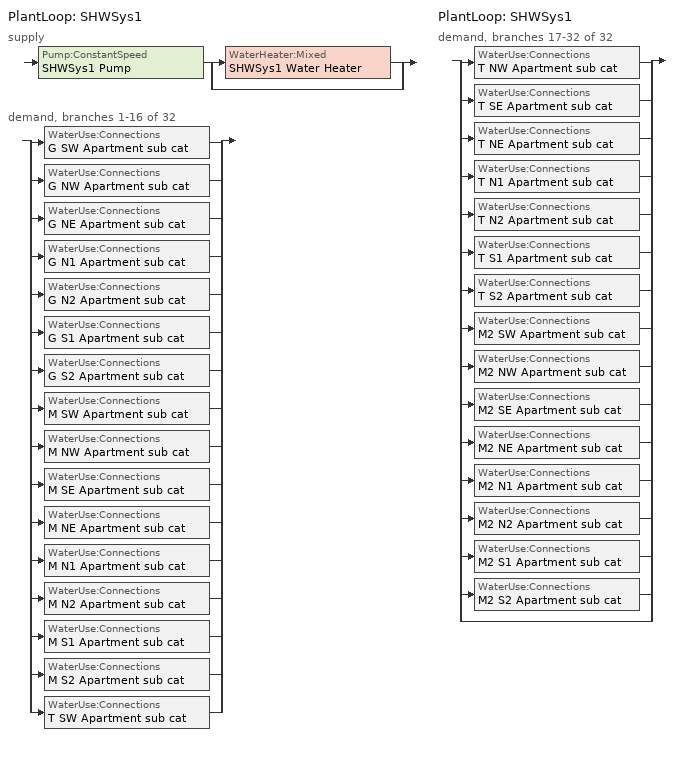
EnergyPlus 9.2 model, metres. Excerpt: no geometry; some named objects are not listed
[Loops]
PlantLoop 'SHWSys1'
 supply: Pump:ConstantSpeed 'SHWSys1 Pump' > split
  | WaterHeater:Mixed 'SHWSys1 Water Heater'
  | bypass
 demand, branches 1-16 of 32: split
  | WaterUse:Connections 'G SW Apartment sub cat'
  | WaterUse:Connections 'G NW Apartment sub cat'
  | WaterUse:Connections 'G NE Apartment sub cat'
  | WaterUse:Connections 'G N1 Apartment sub cat'
  | WaterUse:Connections 'G N2 Apartment sub cat'
  | WaterUse:Connections 'G S1 Apartment sub cat'
  | WaterUse:Connections 'G S2 Apartment sub cat'
  | WaterUse:Connections 'M SW Apartment sub cat'
  | WaterUse:Connections 'M NW Apartment sub cat'
  | WaterUse:Connections 'M SE Apartment sub cat'
  | WaterUse:Connections 'M NE Apartment sub cat'
  | WaterUse:Connections 'M N1 Apartment sub cat'
  | WaterUse:Connections 'M N2 Apartment sub cat'
  | WaterUse:Connections 'M S1 Apartment sub cat'
  | WaterUse:Connections 'M S2 Apartment sub cat'
  | WaterUse:Connections 'T SW Apartment sub cat'
PlantLoop 'SHWSys1'
 demand, branches 17-32 of 32: split
  | WaterUse:Connections 'T NW Apartment sub cat'
  | WaterUse:Connections 'T SE Apartment sub cat'
  | WaterUse:Connections 'T NE Apartment sub cat'
  | WaterUse:Connections 'T N1 Apartment sub cat'
  | WaterUse:Connections 'T N2 Apartment sub cat'
  | WaterUse:Connections 'T S1 Apartment sub cat'
  | WaterUse:Connections 'T S2 Apartment sub cat'
  | WaterUse:Connections 'M2 SW Apartment sub cat'
  | WaterUse:Connections 'M2 NW Apartment sub cat'
  | WaterUse:Connections 'M2 SE Apartment sub cat'
  | WaterUse:Connections 'M2 NE Apartment sub cat'
  | WaterUse:Connections 'M2 N1 Apartment sub cat'
  | WaterUse:Connections 'M2 N2 Apartment sub cat'
  | WaterUse:Connections 'M2 S1 Apartment sub cat'
  | WaterUse:Connections 'M2 S2 Apartment sub cat'
  | bypass
[Sizing:Plant]
SHWSys1: Loop Type=Heating; Design Loop Exit Temperature {C}=60; Loop Design Temperature Difference {deltaC}=5
[Pump:ConstantSpeed]
SHWSys1 Pump: Design Flow Rate {m3/s}=autosize; Design Pump Head {Pa}=29891; Design Power Consumption {W}=AUTOSIZE; Motor Efficiency=0.3; Fraction of Motor Inefficiencies to Fluid Stream=0; Pump Control Type=Intermittent
[WaterHeater:Mixed]
SHWSys1 Water Heater: Tank Volume {m3}=2.271247; Setpoint Temperature Schedule=SHWSys1 Water Heater Setpoint Temperature Schedule; Deadband Temperature Difference {deltaC}=2; Maximum Temperature Limit {C}=82.2222; Heater Control Type=Cycle; Heater Maximum Capacity {W}=175843; Heater Fuel Type=NATURALGAS; Heater Thermal Efficiency=0.802765; Off Cycle Parasitic Fuel Consumption Rate {W}=2357; Off Cycle Parasitic Fuel Type=NATURALGAS; Off Cycle Parasitic Heat Fraction to Tank=0.8; On Cycle Parasitic Fuel Consumption Rate {W}=2357; On Cycle Parasitic Fuel Type=NATURALGAS; Ambient Temperature Indicator=SCHEDULE; Ambient Temperature Schedule=Ambient Temp Schedule; Off Cycle Loss Coefficient to Ambient Temperature {W/K}=15.601; On Cycle Loss Coefficient to Ambient Temperature {W/K}=15.601; Use Side Effectiveness=1; Source Side Effectiveness=1; Use Side Design Flow Rate {m3/s}=AUTOSIZE; Source Side Design Flow Rate {m3/s}=AUTOSIZE; Indirect Water Heating Recovery Time {hr}=1.5
[PlantLoop]
SHWSys1: Fluid Type=WATER; Plant Equipment Operation Scheme=SHWSys1 Loop Operation Scheme List; Maximum Loop Temperature {C}=60; Minimum Loop Temperature {C}=10; Maximum Loop Flow Rate {m3/s}=AUTOSIZE; Minimum Loop Flow Rate {m3/s}=0; Plant Loop Volume {m3}=AUTOSIZE; Load Distribution Scheme=Optimal
[PlantEquipmentList]
SHWSys1 Equipment List: SHWSys1 Water Heater
[PlantEquipmentOperation:HeatingLoad]
SHWSys1 Operation Scheme: Load Range 1 Lower Limit {W}=0; Load Range 1 Upper Limit {W}=1000000000000000; Range 1 Equipment List=SHWSys1 Equipment List
[PlantEquipmentOperationSchemes]
SHWSys1 Loop Operation Scheme List: Control Scheme 1=SHWSys1 Operation Scheme; Control Scheme 1 Schedule=PlantOnSched
[SetpointManager:Scheduled]
SHWSys1 Loop Setpoint Manager: Control Variable=Temperature; Schedule=SHWSys1-Loop-Temp-Schedule; Setpoint Node or NodeList=SHWSys1 Supply Outlet Node
[WaterUse:Equipment] Peak Flow Rate {m3/s}=3.29E-06; Flow Rate Fraction Schedule=APT_DHW_SCH; Target Temperature Schedule=SHW Target Temp Sched; Hot Water Supply Temperature Schedule=SHW Supply Temp Sched; Sensible Fraction Schedule=SHW Sensible fract sched; Latent Fraction Schedule=SHW Latent fract sched
Name | Zone
G SW Apartment sub cat | G SW Apartment ZN Thermal Zone
G NW Apartment sub cat | G NW Apartment ZN Thermal Zone
G NE Apartment sub cat | G NE Apartment ZN Thermal Zone
G N1 Apartment sub cat | G N1 Apartment ZN Thermal Zone
G N2 Apartment sub cat | G N2 Apartment ZN Thermal Zone
G S1 Apartment sub cat | G S1 Apartment ZN Thermal Zone
G S2 Apartment sub cat | G S2 Apartment ZN Thermal Zone
M SW Apartment sub cat | M SW Apartment ZN Thermal Zone
M NW Apartment sub cat | M NW Apartment ZN Thermal Zone
M SE Apartment sub cat | M SE Apartment ZN Thermal Zone
M NE Apartment sub cat | M NE Apartment ZN Thermal Zone
M N1 Apartment sub cat | M N1 Apartment ZN Thermal Zone
M N2 Apartment sub cat | M N2 Apartment ZN Thermal Zone
M S1 Apartment sub cat | M S1 Apartment ZN Thermal Zone
M S2 Apartment sub cat | M S2 Apartment ZN Thermal Zone
T SW Apartment sub cat | T SW Apartment ZN Thermal Zone
T NW Apartment sub cat | T NW Apartment ZN Thermal Zone
T SE Apartment sub cat | T SE Apartment ZN Thermal Zone
T NE Apartment sub cat | T NE Apartment ZN Thermal Zone
T N1 Apartment sub cat | T N1 Apartment ZN Thermal Zone
T N2 Apartment sub cat | T N2 Apartment ZN Thermal Zone
T S1 Apartment sub cat | T S1 Apartment ZN Thermal Zone
T S2 Apartment sub cat | T S2 Apartment ZN Thermal Zone
M2 SW Apartment sub cat | M2 SW Apartment ZN Thermal Zone
M2 NW Apartment sub cat | M2 NW Apartment ZN Thermal Zone
M2 SE Apartment sub cat | M2 SE Apartment ZN Thermal Zone
M2 NE Apartment sub cat | M2 NE Apartment ZN Thermal Zone
M2 N1 Apartment sub cat | M2 N1 Apartment ZN Thermal Zone
M2 N2 Apartment sub cat | M2 N2 Apartment ZN Thermal Zone
M2 S1 Apartment sub cat | M2 S1 Apartment ZN Thermal Zone
M2 S2 Apartment sub cat | M2 S2 Apartment ZN Thermal Zone
[WaterUse:Connections]
Name | Water Use Equipment 1
G SW Apartment sub cat | G SW Apartment sub cat
G NW Apartment sub cat | G NW Apartment sub cat
G NE Apartment sub cat | G NE Apartment sub cat
G N1 Apartment sub cat | G N1 Apartment sub cat
G N2 Apartment sub cat | G N2 Apartment sub cat
G S1 Apartment sub cat | G S1 Apartment sub cat
G S2 Apartment sub cat | G S2 Apartment sub cat
M SW Apartment sub cat | M SW Apartment sub cat
M NW Apartment sub cat | M NW Apartment sub cat
M SE Apartment sub cat | M SE Apartment sub cat
M NE Apartment sub cat | M NE Apartment sub cat
M N1 Apartment sub cat | M N1 Apartment sub cat
M N2 Apartment sub cat | M N2 Apartment sub cat
M S1 Apartment sub cat | M S1 Apartment sub cat
M S2 Apartment sub cat | M S2 Apartment sub cat
T SW Apartment sub cat | T SW Apartment sub cat
T NW Apartment sub cat | T NW Apartment sub cat
T SE Apartment sub cat | T SE Apartment sub cat
T NE Apartment sub cat | T NE Apartment sub cat
T N1 Apartment sub cat | T N1 Apartment sub cat
T N2 Apartment sub cat | T N2 Apartment sub cat
T S1 Apartment sub cat | T S1 Apartment sub cat
T S2 Apartment sub cat | T S2 Apartment sub cat
M2 SW Apartment sub cat | M2 SW Apartment sub cat
M2 NW Apartment sub cat | M2 NW Apartment sub cat
M2 SE Apartment sub cat | M2 SE Apartment sub cat
M2 NE Apartment sub cat | M2 NE Apartment sub cat
M2 N1 Apartment sub cat | M2 N1 Apartment sub cat
M2 N2 Apartment sub cat | M2 N2 Apartment sub cat
M2 S1 Apartment sub cat | M2 S1 Apartment sub cat
M2 S2 Apartment sub cat | M2 S2 Apartment sub cat
[Schedule:Compact]
SHWSys1-Loop-Temp-Schedule; SHWSys1 Water Heater Setpoint Temperature Schedule: Through: 12/31, For: AllDays, Until: 24:00, 60
SHW TARGET TEMP SCHED; SHW SUPPLY TEMP SCHED: Through: 12/31, For: AllDays, Until: 24:00, 48.8889
SHW Latent fract sched: Through: 12/31, For: AllDays, Until: 24:00, 0.05
SHW Sensible fract sched: Through: 12/31, For: AllDays, Until: 24:00, 0.2
PlantOnSched: Through: 12/31, For: AllDays, Until: 24:00, 1
Ambient Temp Schedule: Through: 12/31, For: AllDays, Until: 24:00, 22
APT_DHW_SCH: THROUGH: 12/31, FOR: AllDays, UNTIL: 1:00, 0.08, UNTIL: 2:00, 0.04, UNTIL: 3:00, 0.01, UNTIL: 4:00, 0.01, UNTIL: 5:00, 0.04, UNTIL: 6:00, 0.27, UNTIL: 7:00, 0.94, UNTIL: 8:00, 1, UNTIL: 9:00, 0.96, UNTIL: 10:00, 0.84, UNTIL: 11:00, 0.76, UNTIL: 12:00, 0.61, UNTIL: 13:00, 0.53, UNTIL: 14:00, 0.47, UNTIL: 15:00, 0.41, UNTIL: 16:00, 0.47, UNTIL: 17:00, 0.55, UNTIL: 18:00, 0.73, UNTIL: 19:00, 0.86, UNTIL: 20:00, 0.82, UNTIL: 21:00, 0.75, UNTIL: 22:00, 0.61, UNTIL: 23:00, 0.53, UNTIL: 24:00, 0.29
